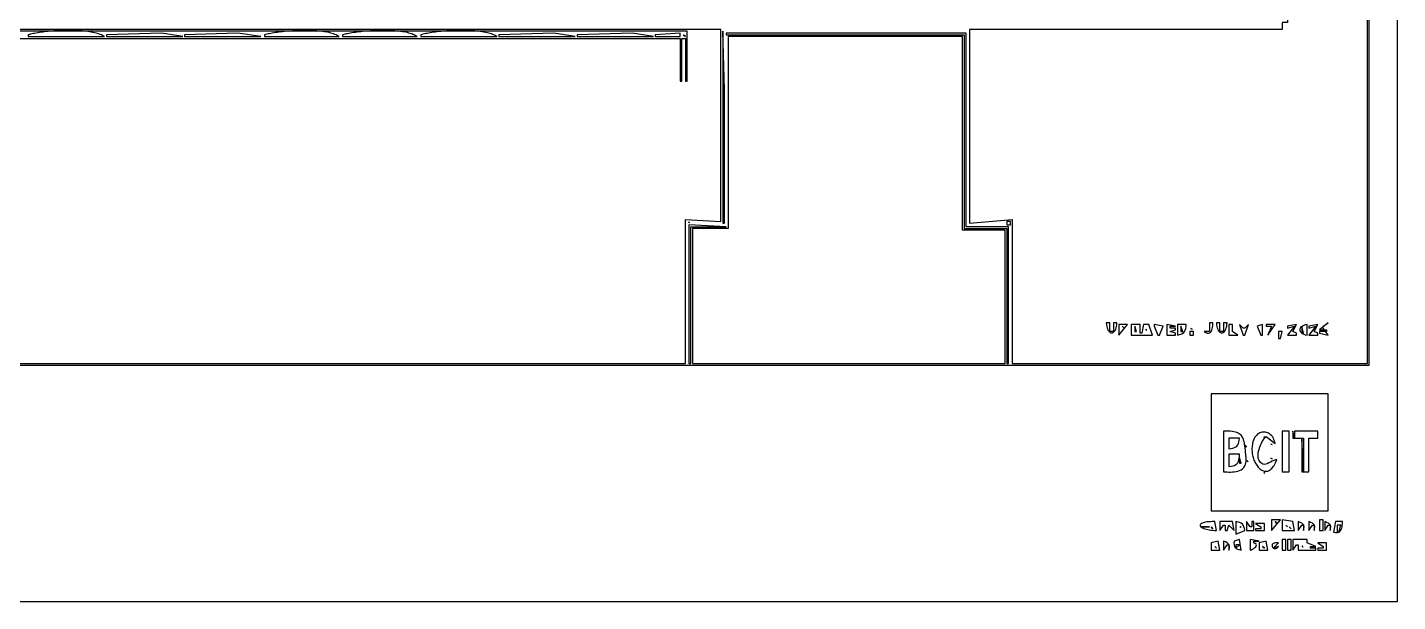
# Model space of a CAD drawing. Extents: x 0 to 1224, y 0 to 792.
# Drawn here: x 452 to 1224, y 0 to 323 of the extents above; entities that cross this region are included whole.
import ezdxf

# ---------------------------------------------------------------- set-up
doc = ezdxf.new("R2010")
doc.units = 0
for name, color, linetype in [('C141', 141, 'CONTINUOUS'), ('C143', 143, 'CONTINUOUS'), ('C145', 145, 'CONTINUOUS'), ('C151', 151, 'CONTINUOUS'), ('C154', 154, 'CONTINUOUS'), ('C155', 155, 'CONTINUOUS'), ('C7', 7, 'CONTINUOUS')]:
    doc.layers.add(name, color=color, linetype=linetype)

msp = doc.modelspace()

# ---------------------------------------------------------------- linework, layer by layer
at = {"layer": 'C141'}
msp.add_lwpolyline([(1152.666626, 88.666664), (1153.333374, 88.333336), (1152.666626, 88.666664)], dxfattribs=at)
at = {"layer": 'C143'}
for points in [[(1138, 88), (1139, 87), (1138, 88)], [(1135, 81), (1135, 78), (1136, 78), (1135, 81)], [(1148.666626, 72.666664), (1149.333374, 72.333336), (1148.666626, 72.666664)], [(1122, 40), (1121, 45), (1119.742, 45.0053), (1118.596, 44.9734), (1117.5599, 44.907), (1116.6321, 44.8089), (1115.8106, 44.6818), (1115.0935, 44.5284), (1114.4791, 44.3513), (1113.9654, 44.1534), (1113.5507, 43.9374), (1113.233, 43.7059), (1113.0106, 43.4617), (1112.8814, 43.2075), (1112.8438, 42.946), (1112.8959, 42.68), (1113.0357, 42.4122), (1113.2615, 42.1452), (1113.5714, 41.8818), (1113.9635, 41.6247), (1114.436, 41.3767), (1114.987, 41.1405), (1115.6147, 40.9187), (1116.3172, 40.7141), (1117.0927, 40.5294), (1117.9393, 40.3674), (1118.8552, 40.2307), (1119.8385, 40.1221), (1120.8874, 40.0443), (1122, 40)], [(1124, 45), (1124, 40), (1126, 43), (1127, 43), (1127, 40), (1128, 40), (1129, 43), (1132, 40), (1131, 45), (1124, 45)], [(1133, 45), (1133, 38), (1138, 40), (1137.7621, 41.1887), (1137.4641, 42.1659), (1137.0807, 42.9568), (1136.5866, 43.5867), (1135.9567, 44.0807), (1135.1658, 44.4641), (1134.1886, 44.7621), (1133, 45)], [(1139, 45), (1139, 40), (1143, 40), (1143, 45), (1142, 45), (1142, 42), (1141, 42), (1139, 45)], [(1153, 46), (1153, 40), (1158, 46), (1153, 46)], [(1159, 46), (1159, 40), (1166, 40), (1165, 45), (1159, 46)], [(1180, 46), (1180, 40), (1182, 40), (1182, 46), (1180, 46)]]:
    msp.add_lwpolyline(points, dxfattribs=at)
at = {"layer": 'C145'}
for points in [[(1148.666626, 92.666664), (1149.333374, 92.333336), (1148.666626, 92.666664)], [(1139.333374, 79.333336), (1139.666626, 78.666664), (1139.333374, 79.333336)]]:
    msp.add_lwpolyline(points, dxfattribs=at)
at = {"layer": 'C151'}
for points in [[(1170, 92), (1170, 73), (1171, 73), (1170, 92)], [(1152.666626, 80.666664), (1153.333374, 80.333336), (1152.666626, 80.666664)]]:
    msp.add_lwpolyline(points, dxfattribs=at)
at = {"layer": 'C154'}
for points in [[(1119, 117), (1119, 51), (1185, 51), (1185, 117), (1119, 117)], [(1129, 92), (1129, 86), (1130.1912, 86.1708), (1131.2226, 86.3992), (1132.1049, 86.6995), (1132.8487, 87.0857), (1133.4647, 87.572), (1133.9636, 88.1726), (1134.3558, 88.9015), (1134.6522, 89.7729), (1134.8634, 90.801), (1135, 92), (1129, 92)], [(1129, 83), (1129, 76), (1130.2383, 76.1424), (1131.2957, 76.3658), (1132.1862, 76.6761), (1132.924, 77.0793), (1133.5233, 77.5813), (1133.9981, 78.1881), (1134.3626, 78.9054), (1134.6309, 79.7394), (1134.8171, 80.6958), (1134.9354, 81.7807), (1135, 83), (1129, 83)]]:
    msp.add_lwpolyline(points, dxfattribs=at)
at = {"layer": 'C155'}
msp.add_lwpolyline([(1165, 96), (1165, 92), (1166, 92), (1165, 96)], dxfattribs=at)
at = {"layer": 'C7'}
for points in [[(0, 792), (0, 0), (1224, 0), (1224, 792), (0, 792)], [(48, 774), (48, 133), (1208, 133), (1208, 774), (48, 774)], [(1162, 415), (1162, 326), (1159, 326), (1159, 322), (983, 322), (983, 213), (1007, 215), (1007, 134), (1207, 134), (1207, 415), (1162, 415)], [(409, 322), (409, 214), (429, 215), (429, 134), (823, 134), (823, 215), (843, 214), (843, 322), (409, 322)], [(434, 321), (434, 293), (435, 293), (435, 317), (437, 317), (437, 293), (438, 293), (438, 317), (820, 317), (820, 293), (821, 293), (821, 317), (823, 317), (823, 293), (824, 293), (824, 321), (434, 321)], [(453, 319), (453, 318), (496, 318), (495.4511, 318.3463), (494.8503, 318.6721), (494.1998, 318.9779), (493.502, 319.264), (492.7592, 319.5309), (491.9739, 319.7789), (491.1482, 320.0085), (490.2845, 320.22), (489.3852, 320.4139), (488.4526, 320.5904), (487.4891, 320.7502), (486.497, 320.8934), (485.4786, 321.0206), (484.4362, 321.1322), (483.3722, 321.2284), (482.289, 321.3098), (481.1889, 321.3768), (480.0741, 321.4297), (478.9471, 321.4689), (477.8102, 321.4948), (476.6657, 321.5079), (475.516, 321.5085), (474.3633, 321.497), (473.2101, 321.4739), (472.0587, 321.4395), (470.9113, 321.3943), (469.7704, 321.3385), (468.6383, 321.2727), (467.5173, 321.1972), (466.4097, 321.1125), (465.318, 321.0188), (464.2443, 320.9167), (463.1911, 320.8066), (462.1608, 320.6887), (461.1555, 320.5636), (460.1778, 320.4316), (459.2298, 320.2931), (458.314, 320.1485), (457.4327, 319.9983), (456.5882, 319.8428), (455.7829, 319.6824), (455.0191, 319.5175), (454.2991, 319.3485), (453.6253, 319.1759), (453, 319)], [(497, 319), (497, 318), (540, 318), (528, 320), (497, 319)], [(541, 319), (541, 318), (584, 318), (571, 320), (541, 319)], [(586, 319), (586, 318), (628, 318), (627.4851, 318.3565), (626.9132, 318.691), (626.2869, 319.0039), (625.6087, 319.2956), (624.8813, 319.5667), (624.1073, 319.8176), (623.2893, 320.0487), (622.4299, 320.2606), (621.5318, 320.4536), (620.5975, 320.6283), (619.6297, 320.7852), (618.631, 320.9247), (617.604, 321.0472), (616.5513, 321.1533), (615.4756, 321.2433), (614.3794, 321.3179), (613.2653, 321.3774), (612.1361, 321.4223), (610.9942, 321.453), (609.8424, 321.4701), (608.6831, 321.4741), (607.5191, 321.4653), (606.353, 321.4442), (605.1873, 321.4114), (604.0247, 321.3672), (602.8679, 321.3122), (601.7193, 321.2468), (600.5817, 321.1715), (599.4576, 321.0868), (598.3496, 320.9931), (597.2605, 320.8908), (596.1927, 320.7805), (595.149, 320.6627), (594.1318, 320.5377), (593.1439, 320.4061), (592.1879, 320.2683), (591.2663, 320.1248), (590.3818, 319.9761), (589.537, 319.8226), (588.7345, 319.6648), (587.9769, 319.5032), (587.2669, 319.3382), (586.607, 319.1703), (586, 319)], [(630, 319), (630, 318), (672, 318), (671.4851, 318.3565), (670.9132, 318.691), (670.2869, 319.0039), (669.6087, 319.2956), (668.8813, 319.5667), (668.1073, 319.8176), (667.2893, 320.0487), (666.4299, 320.2606), (665.5318, 320.4536), (664.5975, 320.6283), (663.6297, 320.7852), (662.631, 320.9247), (661.604, 321.0472), (660.5513, 321.1533), (659.4756, 321.2433), (658.3794, 321.3179), (657.2653, 321.3774), (656.1361, 321.4223), (654.9942, 321.453), (653.8424, 321.4701), (652.6831, 321.4741), (651.5191, 321.4653), (650.353, 321.4442), (649.1873, 321.4114), (648.0247, 321.3672), (646.8679, 321.3122), (645.7193, 321.2468), (644.5817, 321.1715), (643.4576, 321.0868), (642.3496, 320.9931), (641.2605, 320.8908), (640.1927, 320.7805), (639.149, 320.6627), (638.1318, 320.5377), (637.1439, 320.4061), (636.1879, 320.2683), (635.2663, 320.1248), (634.3818, 319.9761), (633.537, 319.8226), (632.7345, 319.6648), (631.9769, 319.5032), (631.2669, 319.3382), (630.607, 319.1703), (630, 319)], [(674, 319), (674, 318), (717, 318), (716.4511, 318.3463), (715.8503, 318.6721), (715.1998, 318.9779), (714.502, 319.264), (713.7592, 319.5309), (712.9739, 319.7789), (712.1482, 320.0085), (711.2845, 320.22), (710.3852, 320.4139), (709.4526, 320.5904), (708.4891, 320.7502), (707.497, 320.8934), (706.4786, 321.0206), (705.4362, 321.1322), (704.3722, 321.2284), (703.289, 321.3098), (702.1889, 321.3768), (701.0741, 321.4297), (699.9471, 321.4689), (698.8102, 321.4948), (697.6657, 321.5079), (696.516, 321.5085), (695.3633, 321.497), (694.2101, 321.4739), (693.0587, 321.4395), (691.9113, 321.3943), (690.7704, 321.3385), (689.6383, 321.2727), (688.5173, 321.1972), (687.4097, 321.1125), (686.318, 321.0188), (685.2443, 320.9167), (684.1911, 320.8066), (683.1608, 320.6887), (682.1555, 320.5636), (681.1778, 320.4316), (680.2298, 320.2931), (679.314, 320.1485), (678.4327, 319.9983), (677.5882, 319.8428), (676.7829, 319.6824), (676.0191, 319.5175), (675.2991, 319.3485), (674.6253, 319.1759), (674, 319)], [(718, 319), (718, 318), (761, 318), (749, 320), (718, 319)], [(762, 319), (762, 318), (805, 318), (793, 320), (762, 319)], [(806, 319), (806, 318), (820, 318), (820, 320), (806, 319)], [(822, 319), (823, 318), (822, 319)], [(847, 318), (847, 210), (827, 210), (827, 134), (1003, 134), (1003, 209), (979, 209), (979, 318), (847, 318)], [(844, 321), (844, 213), (845, 213), (845, 288), (844, 321)], [(846, 320), (846, 319), (980, 319), (980, 210), (1004, 210), (1004, 134), (1005, 134), (1005, 211), (981, 211), (981, 320), (846, 320)], [(824.666687, 213.666672), (825.333313, 213.333328), (824.666687, 213.666672)], [(825, 212), (825, 134), (826, 134), (826, 211), (846, 211), (825, 212)], [(1004, 214), (1004, 212), (1006, 212), (1006, 214), (1004, 214)], [(1060, 157), (1060.0757, 155.9068), (1060.2223, 154.9287), (1060.4319, 154.0657), (1060.6965, 153.3177), (1061.0083, 152.6848), (1061.3594, 152.167), (1061.742, 151.7643), (1062.1482, 151.4766), (1062.5701, 151.304), (1062.9999, 151.2465), (1063.4298, 151.304), (1063.8517, 151.4766), (1064.2579, 151.7643), (1064.6405, 152.167), (1064.9916, 152.6848), (1065.3034, 153.3177), (1065.568, 154.0657), (1065.7776, 154.9287), (1065.9242, 155.9068), (1066, 157), (1064, 157), (1064, 152), (1062, 152), (1062, 157), (1060, 157)], [(1067, 156), (1067, 150), (1072, 156), (1067, 156)], [(1069, 155), (1070, 154), (1069, 155)], [(1074, 156), (1074, 150), (1086, 150), (1084, 156), (1081, 156), (1080, 151), (1079, 151), (1079, 156), (1074, 156)], [(1076, 155), (1076, 152), (1077, 152), (1076, 155)], [(1087, 156), (1087, 155), (1089, 150), (1090, 150), (1092, 155), (1087, 156)], [(1094, 156), (1094, 150), (1099, 150), (1099, 151), (1096, 152), (1099, 153), (1099, 154), (1096, 154), (1096, 155), (1099, 155), (1094, 156)], [(1100, 156), (1100, 150), (1101.1916, 150.2501), (1102.1736, 150.5747), (1102.9677, 150.9864), (1103.5956, 151.4979), (1104.0789, 152.1221), (1104.4393, 152.8717), (1104.6985, 153.7593), (1104.8781, 154.7978), (1105, 156), (1100, 156)], [(1102, 155), (1102, 152), (1103, 152), (1102, 155)], [(1118, 157), (1118, 152), (1115, 152), (1115.9745, 151.4299), (1116.8141, 151.1279), (1117.5287, 151.0675), (1118.1284, 151.222), (1118.6233, 151.5647), (1119.0235, 152.0691), (1119.339, 152.7085), (1119.58, 153.4564), (1119.7565, 154.2861), (1119.8786, 155.171), (1119.9564, 156.0845), (1120, 157), (1118, 157)], [(1122, 157), (1122.0757, 155.9068), (1122.2223, 154.9287), (1122.4319, 154.0657), (1122.6965, 153.3177), (1123.0083, 152.6848), (1123.3594, 152.167), (1123.742, 151.7643), (1124.1482, 151.4766), (1124.5701, 151.304), (1124.9999, 151.2465), (1125.4298, 151.304), (1125.8517, 151.4766), (1126.2579, 151.7643), (1126.6405, 152.167), (1126.9916, 152.6848), (1127.3034, 153.3177), (1127.568, 154.0657), (1127.7776, 154.9287), (1127.9242, 155.9068), (1128, 157), (1126, 157), (1126, 152), (1124, 152), (1124, 157), (1122, 157)], [(1129, 156), (1129, 150), (1134, 150), (1131, 152), (1131, 156), (1129, 156)], [(1135, 156), (1137, 150), (1138, 150), (1140, 156), (1138, 154), (1137, 154), (1135, 156)], [(1145, 155), (1147, 150), (1148, 150), (1148, 156), (1145, 155)], [(1150, 156), (1150, 155), (1153, 155), (1151, 150), (1155, 156), (1150, 156)], [(1162, 155), (1162, 154), (1166, 155), (1162, 150), (1167, 150), (1167, 151), (1165, 152), (1167, 156), (1162, 155)], [(1173, 150), (1173, 156), (1171.9959, 155.7783), (1171.1353, 155.4801), (1170.4181, 155.1174), (1169.8443, 154.7017), (1169.414, 154.2449), (1169.1271, 153.7586), (1168.9837, 153.2548), (1168.9837, 152.745), (1169.1271, 152.2412), (1169.414, 151.755), (1169.8443, 151.2981), (1170.418, 150.8825), (1171.1352, 150.5197), (1171.9959, 150.2216), (1173, 150)], [(1170, 155), (1170, 151), (1171, 151), (1170, 155)], [(1174, 155), (1174, 154), (1178, 155), (1174, 150), (1179, 150), (1179, 151), (1177, 152), (1179, 156), (1174, 155)], [(1180, 153), (1184, 153), (1184, 152), (1180, 152), (1180, 151), (1185, 150), (1182, 154), (1182, 155), (1185, 157), (1180, 153)], [(1082.333374, 153.333328), (1082.666626, 152.666672), (1082.333374, 153.333328)], [(1107, 152), (1107, 150), (1109, 150), (1109, 152), (1107, 152)], [(1107.666626, 153.666672), (1108.333374, 153.333328), (1107.666626, 153.666672)], [(1157, 152), (1157, 148), (1158, 148), (1159, 152), (1157, 152)], [(1126, 96), (1126, 73), (1126.9525, 72.9885), (1127.945, 72.9635), (1128.9654, 72.9408), (1130.0015, 72.9363), (1131.0414, 72.9657), (1132.0729, 73.0449), (1133.0839, 73.1898), (1134.0624, 73.4161), (1134.9963, 73.7397), (1135.8736, 74.1764), (1136.6821, 74.7422), (1137.4559, 75.5068), (1138.0193, 76.3287), (1138.4008, 77.1998), (1138.629, 78.1121), (1138.7323, 79.0576), (1138.7394, 80.0281), (1138.6786, 81.0156), (1138.5786, 82.0122), (1138.4679, 83.0096), (1138.375, 84), (1138.2718, 85.2713), (1138.1584, 86.4549), (1138.0297, 87.5534), (1137.8807, 88.5696), (1137.7064, 89.5065), (1137.5018, 90.3667), (1137.2618, 91.153), (1136.9813, 91.8684), (1136.6555, 92.5156), (1136.2792, 93.0974), (1135.8474, 93.6166), (1135.3551, 94.076), (1134.7974, 94.4785), (1134.169, 94.8268), (1133.4651, 95.1237), (1132.6807, 95.3721), (1131.8106, 95.5747), (1130.8498, 95.7344), (1129.7934, 95.854), (1128.6363, 95.9362), (1127.3735, 95.9839), (1126, 96)], [(1156, 80), (1155.2311, 79.7885), (1154.3728, 79.4297), (1153.4531, 78.9775), (1152.4999, 78.4863), (1151.5414, 78.0102), (1150.6055, 77.6035), (1149.7202, 77.3202), (1148.9136, 77.2146), (1148.2137, 77.341), (1147.4643, 77.7313), (1146.8474, 78.2268), (1146.3551, 78.8163), (1145.9797, 79.489), (1145.7134, 80.2337), (1145.5487, 81.0396), (1145.4777, 81.8957), (1145.4926, 82.7909), (1145.5859, 83.7144), (1145.7498, 84.6551), (1145.9765, 85.6021), (1146.2582, 86.5443), (1146.5874, 87.4708), (1146.9563, 88.3706), (1147.3571, 89.2328), (1147.7821, 90.0463), (1148.2236, 90.8002), (1148.6738, 91.4835), (1149.1251, 92.0852), (1149.5697, 92.5943), (1150, 93), (1155, 89), (1154.8196, 89.8948), (1154.5712, 90.7277), (1154.2602, 91.4972), (1153.892, 92.2023), (1153.4721, 92.8417), (1153.0058, 93.4142), (1152.4987, 93.9187), (1151.9561, 94.3539), (1151.3834, 94.7186), (1150.7862, 95.0117), (1150.1699, 95.232), (1149.5398, 95.3781), (1148.9014, 95.4491), (1148.2602, 95.4436), (1147.6216, 95.3604), (1146.991, 95.1984), (1146.3738, 94.9564), (1145.7755, 94.6332), (1145.2015, 94.2275), (1144.6573, 93.7382), (1144.1482, 93.164), (1143.6798, 92.5038), (1143.2574, 91.7565), (1142.8865, 90.9207), (1142.5725, 89.9953), (1142.375, 89.2433), (1142.2195, 88.4854), (1142.1043, 87.7238), (1142.0283, 86.9605), (1141.9901, 86.1975), (1141.9884, 85.437), (1142.0217, 84.6811), (1142.0887, 83.9319), (1142.1882, 83.1914), (1142.3187, 82.4618), (1142.4789, 81.745), (1142.6675, 81.0434), (1142.8831, 80.3588), (1143.1244, 79.6934), (1143.39, 79.0493), (1143.6786, 78.4287), (1143.9888, 77.8335), (1144.3194, 77.2658), (1144.6688, 76.7278), (1145.0359, 76.2216), (1145.4193, 75.7492), (1145.8175, 75.3128), (1146.2293, 74.9143), (1146.6534, 74.556), (1147.0883, 74.2399), (1147.5328, 73.9681), (1147.9854, 73.7426), (1148.4449, 73.5657), (1148.9099, 73.4393), (1149.3791, 73.3655), (1149.851, 73.3465), (1150.3244, 73.3844), (1150.798, 73.4812), (1151.2703, 73.6389), (1151.74, 73.8599), (1152.2058, 74.146), (1152.6664, 74.4994), (1153.1203, 74.9221), (1153.5663, 75.4164), (1154.003, 75.9842), (1154.4291, 76.6277), (1154.8431, 77.3489), (1155.2439, 78.15), (1155.6299, 79.0329), (1156, 80)], [(1159, 96), (1159, 73), (1163, 73), (1163, 96), (1159, 96)], [(1166, 96), (1166, 92), (1171, 92), (1171, 73), (1174, 73), (1174, 92), (1179, 92), (1179, 96), (1166, 96)], [(1113, 42), (1118, 42), (1113, 42)], [(1119, 42), (1120, 41), (1119, 42)], [(1135.333374, 42.333332), (1135.666626, 41.666668), (1135.333374, 42.333332)], [(1144, 44), (1147, 42), (1147, 41), (1144, 41), (1144, 40), (1149, 40), (1149, 44), (1144, 44)], [(1155, 45), (1156, 44), (1155, 45)], [(1161, 43), (1162, 42), (1161, 43)], [(1163, 42), (1164, 41), (1163, 42)], [(1168, 45), (1168, 40), (1170, 43), (1171, 43), (1171, 40), (1171.2929, 41.1687), (1171.3338, 42.1341), (1171.1294, 42.9273), (1170.6868, 43.5795), (1170.0131, 44.1216), (1169.1151, 44.5847), (1168, 45)], [(1174, 45), (1174, 40), (1176, 43), (1177, 43), (1177, 40), (1177.2929, 41.1687), (1177.3338, 42.1341), (1177.1294, 42.9273), (1176.6869, 43.5795), (1176.0131, 44.1216), (1175.1151, 44.5847), (1174, 45)], [(1183, 45), (1183, 40), (1185, 43), (1186, 43), (1186, 40), (1186.2929, 41.1687), (1186.3338, 42.1341), (1186.1294, 42.9273), (1185.6868, 43.5795), (1185.0131, 44.1216), (1184.1151, 44.5847), (1183, 45)], [(1189, 45), (1188, 39), (1189.1287, 38.8941), (1190.0698, 38.9457), (1190.8408, 39.1459), (1191.4593, 39.4854), (1191.943, 39.9552), (1192.3094, 40.5461), (1192.5762, 41.2491), (1192.7611, 42.0551), (1192.8816, 42.955), (1192.9553, 43.9396), (1193, 45), (1189, 45)], [(1190, 43), (1190, 39), (1191, 39), (1192, 43), (1190, 43)], [(1119, 33), (1119, 29), (1124, 29), (1123, 34), (1119, 33)], [(1121, 31), (1122, 30), (1121, 31)], [(1126, 34), (1126, 29), (1128, 32), (1129, 32), (1129, 29), (1129.2929, 30.1687), (1129.3338, 31.1341), (1129.1294, 31.9273), (1128.6868, 32.5795), (1128.0131, 33.1216), (1127.1151, 33.5847), (1126, 34)], [(1135, 35), (1132, 34), (1131.8715, 32.7867), (1131.9032, 31.7983), (1132.1047, 31.0064), (1132.4859, 30.3826), (1133.0562, 29.8984), (1133.8256, 29.5255), (1134.8036, 29.2355), (1136, 29), (1135, 35)], [(1133, 32), (1133, 30), (1135, 32), (1133, 32)], [(1141, 35), (1141, 29), (1141.685, 29.201), (1142.3837, 29.5203), (1143.0506, 29.9301), (1143.64, 30.4026), (1144.1065, 30.9101), (1144.4044, 31.4248), (1144.4883, 31.9189), (1144.3125, 32.3647), (1143.8316, 32.7343), (1143, 33), (1143, 34), (1146, 34), (1141, 35)], [(1146, 33), (1146, 29), (1151, 29), (1150, 34), (1146, 33)], [(1148, 31), (1149, 30), (1148, 31)], [(1157, 31), (1154, 30), (1157, 33), (1156.0206, 33.0972), (1155.208, 33.0723), (1154.5522, 32.9436), (1154.0439, 32.7294), (1153.6732, 32.4481), (1153.4306, 32.1178), (1153.3065, 31.7569), (1153.2911, 31.3837), (1153.3749, 31.0164), (1153.5481, 30.6735), (1153.8013, 30.3731), (1154.1247, 30.1337), (1154.5086, 29.9734), (1154.9435, 29.9105), (1155.4198, 29.9635), (1155.9277, 30.1505), (1156.4576, 30.4899), (1157, 31)], [(1159, 35), (1159, 29), (1161, 29), (1161, 35), (1159, 35)], [(1162, 35), (1162, 29), (1164, 29), (1164, 35), (1162, 35)], [(1165, 35), (1165, 29), (1167, 32), (1168, 32), (1168, 29), (1178, 29), (1178, 30), (1175, 30), (1175, 31), (1178, 31), (1173, 33), (1173, 35), (1165, 35)], [(1170.333374, 31.333334), (1170.666626, 30.666666), (1170.333374, 31.333334)], [(1179, 33), (1182, 31), (1182, 30), (1179, 30), (1179, 29), (1184, 29), (1184, 33), (1179, 33)]]:
    msp.add_lwpolyline(points, dxfattribs=at)

doc.saveas('drawing.dxf')
